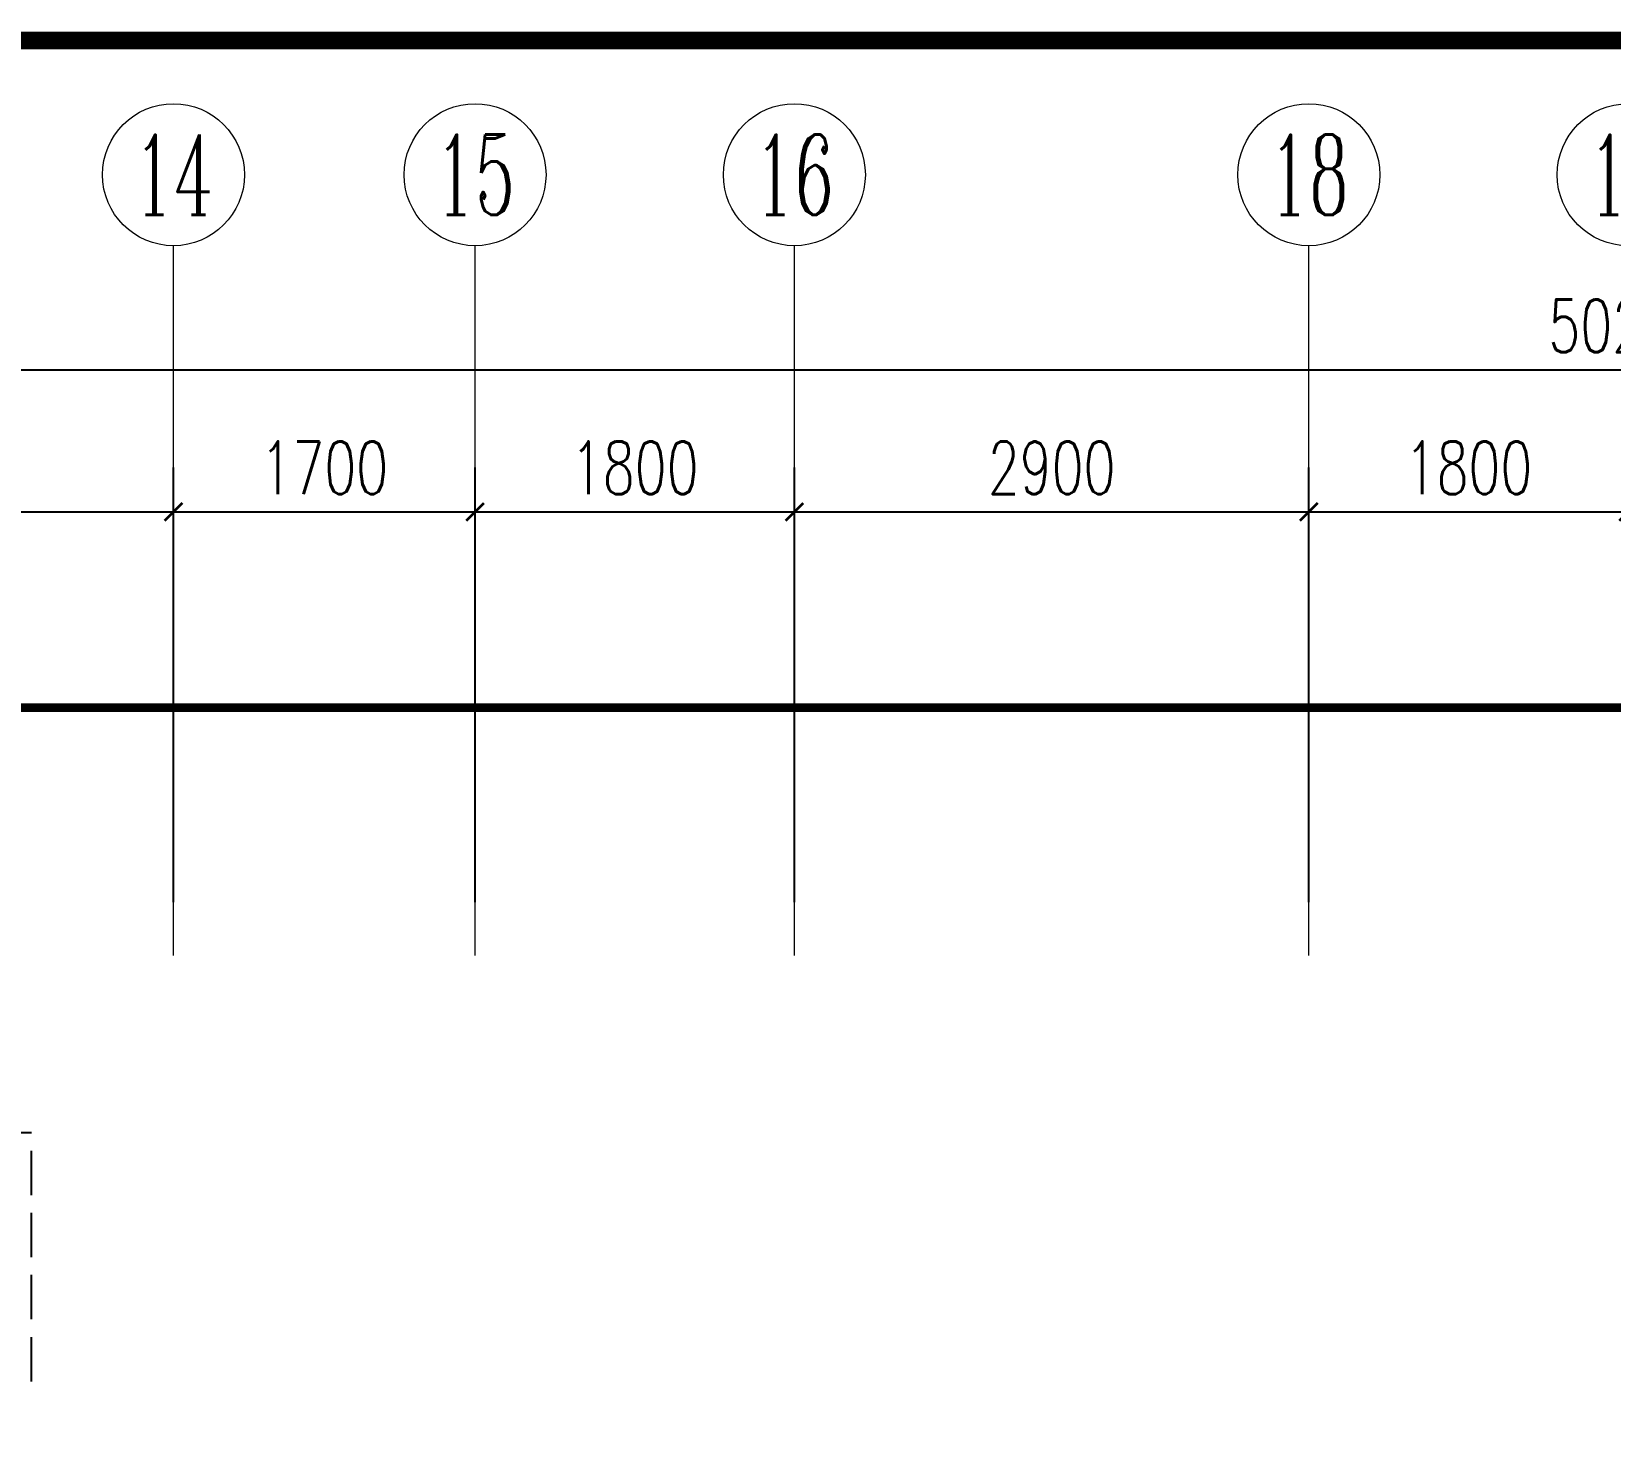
# Model space of a CAD drawing. Extents: x 3753737 to 4713801, y -857380 to 24339.
# Drawn here: x 4056913 to 4065813, y -698120 to -690204 of the extents above; entities that cross this region are included whole.
import ezdxf
from ezdxf.enums import TextEntityAlignment as Align

# ---------------------------------------------------------------- set-up
doc = ezdxf.new("R2010")
doc.units = 0
doc.header["$LTSCALE"] = 1000
doc.header["$MEASUREMENT"] = 0
doc.linetypes.add('DASH', pattern=[0.35, 0.25, -0.1])
doc.layers.get('0').update_dxf_attribs({"linetype": 'CONTINUOUS'})
doc.layers.get('Defpoints').update_dxf_attribs({"linetype": 'CONTINUOUS'})
for name, color, linetype in [('!!电气', 1, 'CONTINUOUS'), ('WIRE-动力', 7, 'CONTINUOUS'), ('卫生间', 6, 'CONTINUOUS')]:
    doc.layers.add(name, color=color, linetype=linetype)
for name, color, linetype, lineweight in [('AXIS', 114, 'CONTINUOUS', 20), ('AXIS_TEXT', 7, 'CONTINUOUS', 20), ('图框', 147, 'CONTINUOUS', 20)]:
    doc.layers.add(name, color=color, linetype=linetype, lineweight=lineweight)
doc.styles.add('_TCH_AXIS', font='COMPLEX', dxfattribs={"bigfont": 'GBCBIG'})
doc.styles.add('_TCH_DIM_T3', font='SIMPLEX.shx', dxfattribs={"width": 0.705882, "bigfont": 'GBCBIG.shx'})
doc.styles.add('COMPLEX', font='COMPLEX')
doc.dimstyles.new('_TCH_ARCH&&100', dxfattribs={"dimtxt": 297.5, "dimasz": 100, "dimexe": 250, "dimexo": 300, "dimgap": 100, "dimtad": 1, "dimdec": 0, "dimzin": 0, "dimdsep": 46, "dimtxsty": '_TCH_DIM_T3', "dimblk": 'ARCHTICK', "dimcen": 0.09, "dimclrt": 7, "dimazin": 2, "dimtfac": 1, "dimtdec": 0, "dimtix": 1, "dimtmove": 2, "dimatfit": 3, "dimfxl": 1, "dimtolj": 1, "dimtzin": 0, "dimarcsym": 0})

# ---------------------------------------------------------------- blocks, each defined once
blk = doc.blocks.new('A$C148B7D8E')
at = {"layer": '卫生间', "color": 252, "linetype": 'DASH'}
blk.add_lwpolyline([(16100, 14000), (16100, 15400), (7700, 15400), (7700, 10800), (7300, 10800), (7300, 10000), (900, 10000), (900, 9000), (-900, 9000), (-900, -900), (1750, -900), (1750, -2100), (23450, -2100), (23450, -900), (25100, -900)], dxfattribs=at)
blk = doc.blocks.new('_ArchTick')
at = {"color": 0, "linetype": 'ByBlock', "const_width": 0.15}
blk.add_lwpolyline([(-0.5, -0.5), (0.5, 0.5)], dxfattribs=at)
blk = doc.blocks.new('*D607')
at = {"layer": 'AXIS', "color": 0, "lineweight": -2, "transparency": 16777216}
for p, q in [((-100, 17800), (-100, 21050)), ((50100, 17800), (50100, 21050)), ((-100, 20800), (50100, 20800))]:
    blk.add_line(p, q, dxfattribs=at)
at = {"layer": 'Defpoints', "color": 0, "transparency": 16777216}
for p in [(50100, 20800), (-100, 17500), (50100, 17500)]:
    blk.add_point(p, dxfattribs=at)
at = {"layer": 'AXIS', "color": 0, "lineweight": -2, "transparency": 16777216, "xscale": 100, "yscale": 100, "zscale": 100, "rotation": 180}
blk.add_blockref('_ArchTick', (-100, 20800), dxfattribs=at)
at = {"layer": 'AXIS', "color": 0, "lineweight": -2, "transparency": 16777216, "xscale": 100, "yscale": 100, "zscale": 100}
blk.add_blockref('_ArchTick', (50100, 20800), dxfattribs=at)
at = {"layer": 'AXIS', "color": 7, "transparency": 16777216, "insert": (25000, 21048.7), "char_height": 297.5, "attachment_point": 5, "style": '_TCH_DIM_T3'}
blk.add_mtext('\\A1;50200', dxfattribs=at)
blk = doc.blocks.new('*D615')
at = {"layer": 'AXIS', "color": 0, "lineweight": -2, "transparency": 16777216}
for p, q in [((13900, 17800), (13900, 20250)), ((16800, 17800), (16800, 20250)), ((13900, 20000), (16800, 20000))]:
    blk.add_line(p, q, dxfattribs=at)
at = {"layer": 'Defpoints', "color": 0, "transparency": 16777216}
for p in [(16800, 20000), (13900, 17500), (16800, 17500)]:
    blk.add_point(p, dxfattribs=at)
at = {"layer": 'AXIS', "color": 0, "lineweight": -2, "transparency": 16777216, "xscale": 100, "yscale": 100, "zscale": 100, "rotation": 180}
blk.add_blockref('_ArchTick', (13900, 20000), dxfattribs=at)
at = {"layer": 'AXIS', "color": 0, "lineweight": -2, "transparency": 16777216, "xscale": 100, "yscale": 100, "zscale": 100}
blk.add_blockref('_ArchTick', (16800, 20000), dxfattribs=at)
at = {"layer": 'AXIS', "color": 7, "transparency": 16777216, "insert": (15350, 20248.7), "char_height": 297.5, "attachment_point": 5, "style": '_TCH_DIM_T3'}
blk.add_mtext('\\A1;2900', dxfattribs=at)
blk = doc.blocks.new('*D616')
at = {"layer": 'AXIS', "color": 0, "lineweight": -2, "transparency": 16777216}
for p, q in [((16800, 17800), (16800, 20250)), ((18500, 17800), (18500, 20250)), ((16800, 20000), (18500, 20000))]:
    blk.add_line(p, q, dxfattribs=at)
at = {"layer": 'Defpoints', "color": 0, "transparency": 16777216}
for p in [(18500, 20000), (16800, 17500), (18500, 17500)]:
    blk.add_point(p, dxfattribs=at)
at = {"layer": 'AXIS', "color": 0, "lineweight": -2, "transparency": 16777216, "xscale": 100, "yscale": 100, "zscale": 100, "rotation": 180}
blk.add_blockref('_ArchTick', (16800, 20000), dxfattribs=at)
at = {"layer": 'AXIS', "color": 0, "lineweight": -2, "transparency": 16777216, "xscale": 100, "yscale": 100, "zscale": 100}
blk.add_blockref('_ArchTick', (18500, 20000), dxfattribs=at)
at = {"layer": 'AXIS', "color": 7, "transparency": 16777216, "insert": (17650, 20248.7), "char_height": 297.5, "attachment_point": 5, "style": '_TCH_DIM_T3'}
blk.add_mtext('\\A1;1700', dxfattribs=at)
blk = doc.blocks.new('*D617')
at = {"layer": 'AXIS', "color": 0, "lineweight": -2, "transparency": 16777216}
for p, q in [((18500, 17800), (18500, 20250)), ((20300, 17800), (20300, 20250)), ((18500, 20000), (20300, 20000))]:
    blk.add_line(p, q, dxfattribs=at)
at = {"layer": 'Defpoints', "color": 0, "transparency": 16777216}
for p in [(20300, 20000), (18500, 17500), (20300, 17500)]:
    blk.add_point(p, dxfattribs=at)
at = {"layer": 'AXIS', "color": 0, "lineweight": -2, "transparency": 16777216, "xscale": 100, "yscale": 100, "zscale": 100, "rotation": 180}
blk.add_blockref('_ArchTick', (18500, 20000), dxfattribs=at)
at = {"layer": 'AXIS', "color": 0, "lineweight": -2, "transparency": 16777216, "xscale": 100, "yscale": 100, "zscale": 100}
blk.add_blockref('_ArchTick', (20300, 20000), dxfattribs=at)
at = {"layer": 'AXIS', "color": 7, "transparency": 16777216, "insert": (19400, 20248.7), "char_height": 297.5, "attachment_point": 5, "style": '_TCH_DIM_T3'}
blk.add_mtext('\\A1;1800', dxfattribs=at)
blk = doc.blocks.new('*D618')
at = {"layer": 'AXIS', "color": 0, "lineweight": -2, "transparency": 16777216}
for p, q in [((20300, 17800), (20300, 20250)), ((23200, 17800), (23200, 20250)), ((20300, 20000), (23200, 20000))]:
    blk.add_line(p, q, dxfattribs=at)
at = {"layer": 'Defpoints', "color": 0, "transparency": 16777216}
for p in [(23200, 20000), (20300, 17500), (23200, 17500)]:
    blk.add_point(p, dxfattribs=at)
at = {"layer": 'AXIS', "color": 0, "lineweight": -2, "transparency": 16777216, "xscale": 100, "yscale": 100, "zscale": 100, "rotation": 180}
blk.add_blockref('_ArchTick', (20300, 20000), dxfattribs=at)
at = {"layer": 'AXIS', "color": 0, "lineweight": -2, "transparency": 16777216, "xscale": 100, "yscale": 100, "zscale": 100}
blk.add_blockref('_ArchTick', (23200, 20000), dxfattribs=at)
at = {"layer": 'AXIS', "color": 7, "transparency": 16777216, "insert": (21750, 20248.7), "char_height": 297.5, "attachment_point": 5, "style": '_TCH_DIM_T3'}
blk.add_mtext('\\A1;2900', dxfattribs=at)
blk = doc.blocks.new('*D619')
at = {"layer": 'AXIS', "color": 0, "lineweight": -2, "transparency": 16777216}
for p, q in [((23200, 17800), (23200, 20250)), ((25000, 17800), (25000, 20250)), ((23200, 20000), (25000, 20000))]:
    blk.add_line(p, q, dxfattribs=at)
at = {"layer": 'Defpoints', "color": 0, "transparency": 16777216}
for p in [(25000, 20000), (23200, 17500), (25000, 17500)]:
    blk.add_point(p, dxfattribs=at)
at = {"layer": 'AXIS', "color": 0, "lineweight": -2, "transparency": 16777216, "xscale": 100, "yscale": 100, "zscale": 100, "rotation": 180}
blk.add_blockref('_ArchTick', (23200, 20000), dxfattribs=at)
at = {"layer": 'AXIS', "color": 0, "lineweight": -2, "transparency": 16777216, "xscale": 100, "yscale": 100, "zscale": 100}
blk.add_blockref('_ArchTick', (25000, 20000), dxfattribs=at)
at = {"layer": 'AXIS', "color": 7, "transparency": 16777216, "insert": (24100, 20248.7), "char_height": 297.5, "attachment_point": 5, "style": '_TCH_DIM_T3'}
blk.add_mtext('\\A1;1800', dxfattribs=at)
blk = doc.blocks.new('_AXISO')
blk.add_circle((0, 0), 0.5)
at = {"layer": 'AXIS_TEXT', "style": 'COMPLEX', "width": 1.041667}
blk.add_attdef('A', text='', height=0.56, dxfattribs=at).set_placement((-0.25, -0.28), (0.25, -0.28), align=Align.FIT)
blk = doc.blocks.new('A$C5F341E43')
at = {"layer": 'AXIS'}
for p, q in [((16800, 17500), (16800, 21500)), ((18500, 17500), (18500, 21500)), ((20300, 17500), (20300, 21500)), ((23200, 17500), (23200, 21500))]:
    blk.add_line(p, q, dxfattribs=at)
at = {"color": 252}
blk.add_blockref('A$C148B7D8E', (-100, 1100), dxfattribs=at)
at = {"layer": 'AXIS'}
ref = blk.add_blockref('_AXISO', (16800, 21900), dxfattribs=dict(at, xscale=800, yscale=800, zscale=800))
ref.add_attrib('A', '14', dxfattribs={"layer": 'AXIS_TEXT', "height": 452.55, "style": '_TCH_AXIS', "width": 0.677419}).set_placement((16573.7, 21673.7), (17026.3, 21673.7), align=Align.FIT)
ref = blk.add_blockref('_AXISO', (18500, 21900), dxfattribs=dict(at, xscale=800, yscale=800, zscale=800))
ref.add_attrib('A', '15', dxfattribs={"layer": 'AXIS_TEXT', "height": 452.55, "style": '_TCH_AXIS', "width": 0.724138}).set_placement((18273.7, 21673.7), (18726.3, 21673.7), align=Align.FIT)
ref = blk.add_blockref('_AXISO', (20300, 21900), dxfattribs=dict(at, xscale=800, yscale=800, zscale=800))
ref.add_attrib('A', '16', dxfattribs={"layer": 'AXIS_TEXT', "height": 452.55, "style": '_TCH_AXIS', "width": 0.724138}).set_placement((20073.7, 21673.7), (20526.3, 21673.7), align=Align.FIT)
ref = blk.add_blockref('_AXISO', (23200, 21900), dxfattribs=dict(at, xscale=800, yscale=800, zscale=800))
ref.add_attrib('A', '18', dxfattribs={"layer": 'AXIS_TEXT', "height": 452.55, "style": '_TCH_AXIS', "width": 0.724138}).set_placement((22973.7, 21673.7), (23426.3, 21673.7), align=Align.FIT)
ref = blk.add_blockref('_AXISO', (25000, 21900), dxfattribs=dict(at, xscale=800, yscale=800, zscale=800))
ref.add_attrib('A', '19', dxfattribs={"layer": 'AXIS_TEXT', "height": 452.55, "style": '_TCH_AXIS', "width": 0.724138}).set_placement((24773.7, 21673.7), (25226.3, 21673.7), align=Align.FIT)
for p1, p2, distance, text, picture, middle in [((-100, 17500), (50100, 17500), 3300, '50200', '*D607', (25000, 21048.7)), ((13900, 17500), (16800, 17500), 2500, '2900', '*D615', (15350, 20248.7)), ((16800, 17500), (18500, 17500), 2500, '1700', '*D616', (17650, 20248.7)), ((18500, 17500), (20300, 17500), 2500, '1800', '*D617', (19400, 20248.7)), ((20300, 17500), (23200, 17500), 2500, '2900', '*D618', (21750, 20248.7)), ((23200, 17500), (25000, 17500), 2500, '1800', '*D619', (24100, 20248.7))]:
    dim = blk.add_aligned_dim(p1=p1, p2=p2, distance=distance, text=text, dimstyle='_TCH_ARCH&&100', dxfattribs=at)
    dim.commit()
    dim.dimension.update_dxf_attribs({"geometry": picture, "text_midpoint": middle})

msp = doc.modelspace()

# ---------------------------------------------------------------- linework, layer by layer
at = {"layer": 'WIRE-动力', "color": 6, "linetype": 'Continuous', "const_width": 50}
msp.add_lwpolyline([(4048263.2, -694013.3), (4083563.7, -694013.2)], dxfattribs=at)
at = {"layer": '图框', "const_width": 100}
msp.add_lwpolyline([(4109711, -747653.6), (4109711, -690253.6), (4029111, -690253.6), (4029111, -747653.6)], close=True, dxfattribs=at)

# ---------------------------------------------------------------- block references
at = {"layer": '!!电气'}
msp.add_blockref('A$C5F341E43', (4040913.4, -712910.2), dxfattribs=at)

doc.saveas('drawing.dxf')
